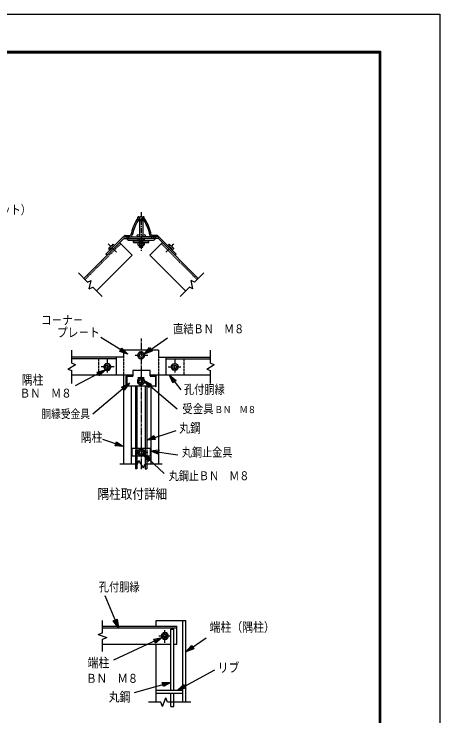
# Model space of a CAD drawing. Units: millimetres, scale not verified. Extents: x -4455 to 4455, y -3150 to 3150.
# Drawn here: x 2304 to 4455, y -391 to 3150 of the extents above; entities that cross this region are included whole.
import ezdxf
from ezdxf.enums import TextEntityAlignment as Align

# ---------------------------------------------------------------- set-up
doc = ezdxf.new("R2010")
doc.units = ezdxf.units.MM
doc.header["$LTSCALE"] = 20
for name, pattern in [('DASHED', [7.5, 6, -1.5]), ('USER1', [1.125, 0.75, -0.125, 0.125, -0.125]), ('USER2', [2, 1.25, -0.25, 0.25, -0.25]), ('USER3', [0.375, 0.25, -0.125])]:
    doc.linetypes.add(name, pattern=pattern)
for name, color, linetype, lineweight in [('0-0_1', 7, 'Continuous', 25), ('0-1_2', 7, 'Continuous', 25), ('0-2_0', 4, 'Continuous', 25), ('0-7_WAKU', 7, 'Continuous', 25)]:
    doc.layers.add(name, color=color, linetype=linetype, lineweight=lineweight)
doc.styles.add('ＭＳ ゴシック', font='')
doc.styles.get('ＭＳ ゴシック').set_extended_font_data('MS Gothic')

# ---------------------------------------------------------------- blocks, each defined once
blk = doc.blocks.new('C1')
at = {"layer": '0-0_1', "color": 4}
blk.add_line((149239.8, 63312.4), (147893.2, 66544.7), dxfattribs=at)
blk.add_lwpolyline([(149110.6, 64168.6), (149239.8, 63312.4), (148722.9, 64007.1)], close=True, dxfattribs=at)
blk.add_lwpolyline([(149013.7, 64128.2), (149078.3, 63700.1), (148819.8, 64047.5)], dxfattribs=at)
blk = doc.blocks.new('C2')
at = {"layer": '0-0_1', "color": 4}
blk.add_line((155209.2, 57012.4), (158967.7, 59078.5), dxfattribs=at)
blk.add_lwpolyline([(156046.5, 57233.1), (155209.2, 57012.4), (155844.1, 57601.1)], close=True, dxfattribs=at)
blk.add_lwpolyline([(155995.9, 57325.1), (155577.3, 57214.8), (155894.7, 57509.1)], dxfattribs=at)
blk = doc.blocks.new('C3')
at = {"layer": '0-0_1', "color": 4}
blk.add_line((154537.7, 57803.2), (150827.6, 56757.6), dxfattribs=at)
blk.add_lwpolyline([(153672.3, 57777.5), (154537.7, 57803.2), (153786.2, 57373.2)], close=True, dxfattribs=at)
blk.add_lwpolyline([(153700.8, 57676.4), (154133.5, 57689.3), (153757.7, 57474.3)], dxfattribs=at)
blk = doc.blocks.new('C4')
at = {"layer": '0-0_1', "color": 4}
blk.add_line((153663.4, 62317.5), (148739.3, 60062.2), dxfattribs=at)
blk.add_lwpolyline([(152812.2, 62158.7), (153663.4, 62317.5), (152987.1, 61776.8)], close=True, dxfattribs=at)
blk.add_lwpolyline([(152855.9, 62063.2), (153281.5, 62142.6), (152943.4, 61872.3)], dxfattribs=at)
blk = doc.blocks.new('C11')
at = {"layer": '0-0_1', "color": 4}
blk.add_line((156037.7, 60874.7), (158113.3, 62287.1), dxfattribs=at)
blk.add_lwpolyline([(156850.4, 61173.6), (156037.7, 60874.7), (156614.1, 61520.9)], close=True, dxfattribs=at)
blk.add_lwpolyline([(156791.3, 61260.4), (156385, 61111), (156673.1, 61434.1)], dxfattribs=at)
blk = doc.blocks.new('C60')
at = {"layer": '0-0_1', "color": 4}
blk.add_line((147929, 89326), (145433.4, 86952.5), dxfattribs=at)
blk.add_lwpolyline([(147175.6, 88899.2), (147929, 89326), (147465.1, 88594.9)], close=True, dxfattribs=at)
blk.add_lwpolyline([(147248, 88823.2), (147624.7, 89036.5), (147392.7, 88671)], dxfattribs=at)
blk = doc.blocks.new('C59')
at = {"layer": '0-0_1', "color": 4}
blk.add_line((149771.7, 81596.7), (147678.7, 82303.1), dxfattribs=at)
blk.add_lwpolyline([(149042.9, 82064.3), (149771.7, 81596.7), (148908.6, 81666.3)], close=True, dxfattribs=at)
blk.add_lwpolyline([(149009.3, 81964.8), (149373.7, 81731), (148942.2, 81765.8)], dxfattribs=at)
blk = doc.blocks.new('C58')
at = {"layer": '0-0_1', "color": 4}
blk.add_line((151790.7, 80814.7), (154604.2, 80500.2), dxfattribs=at)
blk.add_lwpolyline([(152602.2, 80512.7), (151790.7, 80814.7), (152648.9, 80930.1)], close=True, dxfattribs=at)
blk.add_lwpolyline([(152613.9, 80617), (152208.1, 80768.1), (152637.2, 80825.7)], dxfattribs=at)
blk = doc.blocks.new('C57')
at = {"layer": '0-0_1', "color": 4}
blk.add_line((152432.7, 81393.2), (154867.7, 82777.5), dxfattribs=at)
blk.add_lwpolyline([(153266.7, 81625.8), (152432.7, 81393.2), (153059.1, 81990.9)], close=True, dxfattribs=at)
blk.add_lwpolyline([(153214.8, 81717), (152797.8, 81600.8), (153111, 81899.6)], dxfattribs=at)
blk = doc.blocks.new('C61')
at = {"layer": '0-0_1', "color": 4}
blk.add_line((150198, 90916.6), (147478.4, 92614), dxfattribs=at)
blk.add_lwpolyline([(149596.6, 91539.5), (150198, 90916.6), (149374.2, 91183.2)], close=True, dxfattribs=at)
blk.add_lwpolyline([(149541, 91450.4), (149841.7, 91138.9), (149429.8, 91272.2)], dxfattribs=at)
blk = doc.blocks.new('C54')
at = {"layer": '0-0_1', "color": 4}
blk.add_line((151826.1, 90932.7), (154214.1, 92582.3), dxfattribs=at)
blk.add_lwpolyline([(152636.6, 91237.4), (151826.1, 90932.7), (152397.9, 91582.9)], close=True, dxfattribs=at)
blk.add_lwpolyline([(152576.9, 91323.8), (152171.7, 91171.4), (152457.6, 91496.6)], dxfattribs=at)
blk = doc.blocks.new('C56')
at = {"layer": '0-0_1', "color": 4}
blk.add_line((152102.2, 84612), (155089.1, 85592.4), dxfattribs=at)
blk.add_lwpolyline([(152965.8, 84674.4), (152102.2, 84612), (152834.8, 85073.5)], close=True, dxfattribs=at)
blk.add_lwpolyline([(152933, 84774.2), (152501.2, 84742.9), (152867.5, 84973.7)], dxfattribs=at)
blk = doc.blocks.new('C55')
at = {"layer": '0-0_1', "color": 4}
blk.add_line((154403.9, 88812.4), (155542.3, 87321.5), dxfattribs=at)
blk.add_lwpolyline([(154746.8, 88017.4), (154403.9, 88812.4), (155080.6, 88272.3)], close=True, dxfattribs=at)
blk.add_lwpolyline([(154830.2, 88081.1), (154658.8, 88478.6), (154997.1, 88208.5)], dxfattribs=at)

msp = doc.modelspace()

# ---------------------------------------------------------------- linework, layer by layer
at = {"layer": '0-0_1', "color": 4, "linetype": 'USER2'}
for p, q in [((2945.61, 2150.37), (2945.61, 1954.11)), ((2820.92, 1949.61), (2780.05, 1990.47)), ((3070.3, 1949.61), (3111.17, 1990.47)), ((2979.85, 1428), (2911.9, 1428)), ((2775.07, 1407.32), (2775.07, 1336.99)), ((3116.15, 1407.32), (3116.15, 1336.99)), ((2809.31, 1370.06), (2741.36, 1370.06)), ((3081.91, 1370.06), (3149.87, 1370.06)), ((2979.85, 938.8), (2911.9, 938.8)), ((3065.88, -21.53), (3065.88, 42.55)), ((3035.88, 12.55), (3095.88, 12.55))]:
    msp.add_line(p, q, dxfattribs=at)
at = {"layer": '0-0_1'}
for p, q in [((2931.75, 2108.1), (2959.47, 2108.1)), ((2937.55, 2108.1), (2937.55, 2025.6)), ((2953.67, 2108.1), (2953.67, 2025.6)), ((2768.34, 1938.55), (2855.39, 2025.6)), ((2855.39, 2025.6), (2945.61, 2025.6)), ((2857.95, 2028.16), (2860.69, 2030.9)), ((2866, 2033.1), (2890.32, 2033.1)), ((3035.83, 2025.6), (2945.61, 2025.6)), ((3025.22, 2033.1), (3000.9, 2033.1)), ((3033.27, 2028.16), (3030.53, 2030.9)), ((3122.88, 1938.55), (3035.83, 2025.6)), ((2656.97, 1816.57), (2858.5, 2018.1)), ((2900.92, 1933.24), (2837.28, 1996.88)), ((2858.5, 2018.1), (2945.61, 2018.1)), ((3032.73, 2018.1), (2945.61, 2018.1)), ((2990.3, 1933.24), (3053.94, 1996.88)), ((3234.25, 1816.57), (3032.72, 2018.1)), ((2720.61, 1752.93), (2900.92, 1933.24)), ((2773.64, 1933.24), (2768.34, 1938.55)), ((3170.61, 1752.93), (2990.3, 1933.24)), ((3117.58, 1933.24), (3122.88, 1938.55)), ((3033.65, 1454.18), (2857.57, 1454.18)), ((2857.57, 1454.18), (2857.57, 1418.8)), ((3033.65, 1454.18), (3033.65, 1418.8)), ((3033.65, 1454.18), (3033.65, 1418.8)), ((2857.57, 1418.8), (2595.07, 1418.8)), ((2820.07, 1418.8), (2820.07, 1328.8)), ((2936.3, 1444.12), (2926.99, 1428)), ((2926.99, 1428), (2936.3, 1411.87)), ((2954.92, 1444.12), (2936.3, 1444.12)), ((3033.65, 1418.8), (3296.15, 1418.8)), ((3071.15, 1418.8), (3071.15, 1328.8)), ((2820.07, 1411.3), (2595.07, 1411.3)), ((2793.69, 1370.06), (2784.38, 1386.18)), ((2936.3, 1411.87), (2954.92, 1411.87)), ((3071.15, 1411.3), (3296.15, 1411.3)), ((3097.53, 1370.06), (3106.84, 1386.18)), ((3106.84, 1386.18), (3125.46, 1386.18)), ((3125.46, 1386.18), (3134.77, 1370.06)), ((2756.45, 1370.06), (2765.76, 1353.93)), ((2765.76, 1353.93), (2784.38, 1353.93)), ((2784.38, 1353.93), (2793.69, 1370.06)), ((3106.84, 1353.93), (3097.53, 1370.06)), ((3125.46, 1353.93), (3106.84, 1353.93)), ((3134.77, 1370.06), (3125.46, 1353.93)), ((2904.71, 1328.8), (2595.07, 1328.8)), ((2857.57, 1328.8), (2857.57, 878.8)), ((2944.66, 1315.82), (2928.53, 1306.51)), ((2960.79, 1306.51), (2944.66, 1315.82)), ((3296.15, 1328.8), (2991.13, 1328.8)), ((3033.65, 1328.8), (3033.65, 878.8)), ((2928.53, 1287.89), (2944.66, 1278.57)), ((2944.66, 1278.57), (2960.79, 1287.89)), ((2896.14, 1274.07), (2896.14, 878.8)), ((2917.12, 1274.07), (2917.12, 957.84)), ((2924.62, 1274.07), (2924.62, 856.3)), ((2966.6, 1274.07), (2966.6, 856.3)), ((2974.1, 1274.07), (2974.1, 957.84)), ((2995.09, 1274.07), (2995.09, 878.8)), ((2991.99, 957.84), (2899.24, 957.84)), ((2899.24, 957.84), (2899.24, 919.77)), ((2991.99, 957.84), (2991.99, 919.77)), ((2936.3, 954.93), (2926.99, 938.8)), ((2926.99, 938.8), (2936.3, 922.67)), ((2954.92, 954.93), (2936.3, 954.93)), ((2936.3, 922.67), (2954.92, 922.67)), ((2991.98, 919.77), (2899.23, 919.77)), ((2917.12, 919.77), (2917.12, 856.3)), ((2974.1, 919.77), (2974.1, 856.3)), ((2924.62, 856.3), (2917.12, 856.3)), ((2966.6, 856.3), (2974.1, 856.3)), ((3020.88, 61.3), (3020.88, 91.3)), ((3020.88, 91.3), (3170.88, 91.3)), ((3155.88, -321.2), (3155.88, 91.3)), ((3170.88, -321.2), (3170.88, 91.3)), ((2750.88, 61.3), (3125.88, 61.3)), ((2750.88, 53.8), (3125.88, 53.8)), ((3110.88, -261.2), (3110.88, 46.3)), ((3125.88, -28.7), (3125.88, 61.3)), ((2750.88, -28.7), (3095.88, -28.7)), ((3020.88, -321.2), (3020.88, -28.7)), ((3110.88, -28.7), (3125.88, -28.7)), ((3020.88, -261.2), (3155.88, -261.2)), ((3020.88, -276.2), (3155.88, -276.2)), ((3095.88, -343.7), (3095.88, -276.2)), ((3110.88, -343.7), (3110.88, -276.2)), ((3095.88, -343.7), (3110.88, -343.7))]:
    msp.add_line(p, q, dxfattribs=at)
at = {"layer": '0-0_1', "linetype": 'USER3'}
for p, q in [((2662.63, 1810.91), (2842.94, 1991.23)), ((3228.59, 1810.91), (3048.28, 1991.23)), ((2857.57, 1418.8), (2857.57, 1328.8)), ((3033.65, 1418.8), (3033.65, 1328.8)), ((2730.07, 1411.3), (2730.07, 1328.81)), ((3161.15, 1411.3), (3161.15, 1328.81)), ((2917.12, 957.84), (2917.12, 919.77)), ((2974.1, 957.84), (2974.1, 919.77))]:
    msp.add_line(p, q, dxfattribs=at)
at = {"layer": '0-0_1', "color": 4}
for p, q in [((2939.13, 2005.2), (2939.13, 1994.98)), ((2939.13, 1996.85), (2939.13, 1994.97)), ((2939.13, 1983.95), (2939.13, 1973.72)), ((2952.09, 2005.2), (2952.09, 1994.98)), ((2952.09, 1996.85), (2952.09, 1994.97)), ((2952.09, 1983.95), (2952.09, 1973.72)), ((2675.62, 1797.92), (2629.31, 1844.24)), ((3215.6, 1797.92), (3261.92, 1844.24)), ((2675.62, 1797.92), (2693.58, 1806.3)), ((2684, 1763.21), (2693.58, 1806.3)), ((3207.22, 1763.21), (3197.64, 1806.3)), ((3215.6, 1797.92), (3197.64, 1806.3)), ((2684, 1763.21), (2701.96, 1771.58)), ((2748.28, 1725.27), (2701.96, 1771.58)), ((3142.94, 1725.27), (3189.26, 1771.58)), ((3207.22, 1763.21), (3189.26, 1771.58)), ((2595.07, 1388.68), (2595.07, 1454.18)), ((3296.15, 1388.68), (3296.15, 1454.18)), ((2576.45, 1358.21), (2613.69, 1381.9)), ((2595.07, 1388.68), (2613.69, 1381.9)), ((3277.53, 1358.21), (3314.78, 1381.9)), ((3296.15, 1388.68), (3314.78, 1381.9)), ((2576.45, 1358.21), (2595.07, 1351.43)), ((2595.07, 1285.93), (2595.07, 1351.43)), ((3277.53, 1358.21), (3296.15, 1351.43)), ((3296.15, 1285.93), (3296.15, 1351.43)), ((2886.25, 1287.22), (2702.58, 1132.14)), ((2998.12, 1281.54), (2959.25, 1300.61)), ((2959.25, 1300.61), (3128.32, 1157.85)), ((2959.25, 1300.61), (2984.58, 1265.5)), ((2984.58, 1265.5), (2998.12, 1281.54)), ((2850.77, 1264.14), (2870.21, 1273.68)), ((2870.21, 1273.68), (2857.54, 1256.12)), ((2926.99, 878.8), (2933.76, 897.43)), ((2957.46, 860.18), (2933.76, 897.43)), ((2926.99, 878.8), (2838.95, 878.8)), ((2957.46, 860.18), (2964.23, 878.8)), ((3052.27, 878.8), (2964.23, 878.8)), ((2750.88, 28.93), (2750.88, 91.3)), ((2728.38, 20.74), (2750.88, 28.93)), ((2728.38, 20.74), (2773.38, 4.36)), ((2750.88, -3.83), (2773.38, 4.36)), ((2750.88, -66.2), (2750.88, -3.83)), ((3053.94, -343.7), (3070.32, -298.7)), ((3078.51, -321.2), (3070.32, -298.7)), ((3045.75, -321.2), (2983.38, -321.2)), ((3053.94, -343.7), (3045.75, -321.2)), ((3196.96, -321.2), (3078.51, -321.2))]:
    msp.add_line(p, q, dxfattribs=at)
at = {"layer": '0-0_1', "color": 4, "linetype": 'USER1'}
msp.add_line((2945.61, 1512.69), (2945.61, 853.34), dxfattribs=at)
at = {"layer": '0-0_1'}
for points in [[(2954.92, 1411.87), (2964.23, 1428), (2954.92, 1444.12)], [(2784.38, 1386.18), (2765.76, 1386.18), (2756.45, 1370.06)], [(2954.92, 922.67), (2964.23, 938.8), (2954.92, 954.93)], [(3095.88, -261.2), (3095.88, 46.3), (3110.88, 46.3)]]:
    msp.add_lwpolyline(points, dxfattribs=at)
at = {"layer": '0-0_1', "color": 4}
msp.add_lwpolyline([(2847.39, 1268.16), (2886.25, 1287.22), (2860.93, 1252.11)], close=True, dxfattribs=at)
msp.add_lwpolyline([(2994.73, 1277.53), (2975.3, 1287.07), (2987.96, 1269.51)], dxfattribs=at)
at = {"layer": '0-0_1'}
msp.add_lwpolyline([(3084.5, 12.55), (3075.19, 28.68), (3056.56, 28.68), (3047.25, 12.55), (3056.56, -3.57), (3075.19, -3.57)], close=True, dxfattribs=at)
for centre, radius in [((2931.55, 2031.6), 6), ((2959.67, 2031.6), 6), ((2945.61, 1428), 16.13), ((2945.61, 1428), 9.31), ((2775.07, 1370.05), 16.13), ((3116.15, 1370.05), 16.13), ((2775.07, 1370.06), 9.31), ((3116.15, 1370.06), 9.31), ((2944.66, 1297.2), 16.13), ((2944.66, 1297.2), 9.31), ((2945.61, 938.8), 16.13), ((2945.61, 938.8), 9.31), ((3065.88, 12.55), 16.13), ((3065.88, 12.55), 9.31)]:
    msp.add_circle(centre, radius, dxfattribs=at)
for centre, radius, start, end in [((3129.95, 1988.29), 240.55, 148.58104, 168.48707), ((3129.95, 1988.29), 233.55, 149.70091, 168.60635), ((2928.08, 2111.6), 4, 90, 148.58096), ((2931.75, 2104.1), 4, 90, 149.70087), ((2959.47, 2104.1), 4, 30.29913, 90), ((2761.28, 1988.29), 233.55, 11.39365, 30.2991), ((2963.14, 2111.6), 4, 31.41901, 90), ((2761.28, 1988.29), 240.55, 11.5129, 31.41896), ((2859.01, 2027.1), 1.5, 134.99994, 270), ((2866, 2025.6), 7.5, 90, 134.99933), ((2890.22, 2036.6), 11, 270, 348.60635), ((2890.32, 2037.1), 4, 270, 348.48706), ((3001, 2036.6), 11, 191.39365, 270), ((3000.9, 2037.1), 4, 191.51291, 270), ((3025.22, 2025.6), 7.5, 45.0006, 90.00171), ((3032.21, 2027.1), 1.5, 270, 44.99997)]:
    msp.add_arc(centre, radius, start, end, dxfattribs=at)
at = {"layer": '0-1_2'}
for p, q in [((2931.63, 2126.9), (2929.47, 2125.65)), ((2929.47, 2115.6), (2929.47, 2125.65)), ((2931.63, 2126.9), (2959.59, 2126.9)), ((2937.54, 2115.6), (2937.54, 2125.64)), ((2953.68, 2115.6), (2953.68, 2125.65)), ((2959.59, 2126.9), (2961.75, 2125.65)), ((2961.75, 2115.6), (2961.75, 2125.65)), ((2928.08, 2115.6), (2963.14, 2115.6)), ((2782.29, 1968.47), (2802.05, 1988.24)), ((2805.87, 1976.07), (2798.76, 1983.18)), ((2802.05, 1988.24), (2804.47, 1988.89)), ((2811.57, 1981.78), (2804.47, 1988.89)), ((2929.48, 2018.1), (2929.48, 2006.44)), ((2929.48, 2018.1), (2961.73, 2018.1)), ((2931.65, 2005.2), (2929.48, 2006.44)), ((2929.48, 1996.85), (2937.55, 1996.85)), ((2929.48, 1996.85), (2929.48, 1985.19)), ((2931.65, 1983.95), (2929.48, 1985.19)), ((2931.65, 2005.2), (2959.57, 2005.2)), ((2931.65, 1983.95), (2959.57, 1983.95)), ((2937.55, 2018.1), (2937.55, 2006.44)), ((2937.55, 1994.98), (2937.55, 2005.2)), ((2937.55, 1994.97), (2937.55, 1996.85)), ((2937.55, 1996.85), (2937.55, 1985.19)), ((2937.55, 1994.98), (2953.68, 1994.98)), ((2937.55, 1994.97), (2953.67, 1994.97)), ((2937.55, 1973.72), (2937.55, 1983.95)), ((2953.67, 2018.1), (2953.67, 2006.44)), ((2953.67, 1994.97), (2953.67, 1996.85)), ((2953.67, 1996.85), (2953.67, 1985.19)), ((2953.68, 1994.98), (2953.68, 2005.2)), ((2953.68, 1996.85), (2961.73, 1996.85)), ((2959.57, 2005.2), (2961.73, 2006.44)), ((2959.57, 1983.95), (2961.73, 1985.19)), ((2961.73, 2018.1), (2961.73, 2006.44)), ((2961.73, 1996.85), (2961.73, 1985.19)), ((3079.65, 1981.78), (3086.75, 1988.89)), ((3085.36, 1976.07), (3092.46, 1983.18)), ((3089.17, 1988.24), (3086.75, 1988.89)), ((3108.93, 1968.47), (3089.17, 1988.24)), ((2782.29, 1968.47), (2781.64, 1966.06)), ((2788.75, 1958.95), (2781.64, 1966.06)), ((2794.45, 1964.66), (2787.35, 1971.77)), ((2788.75, 1958.95), (2811.57, 1981.78)), ((3102.47, 1958.95), (3079.65, 1981.78)), ((3096.77, 1964.66), (3103.87, 1971.77)), ((3102.47, 1958.95), (3109.58, 1966.06)), ((3108.93, 1968.47), (3109.58, 1966.06))]:
    msp.add_line(p, q, dxfattribs=at)
msp.add_lwpolyline([(2937.55, 1973.72), (2953.67, 1973.72), (2953.67, 1983.95)], dxfattribs=at)
for centre, radius, start, end in [((2931.63, 2112.3), 14.59, 66.11387, 90.00086), ((2945.61, 2100.28), 26.62, 72.35526, 107.65447), ((2959.59, 2112.3), 14.59, 90, 113.88469), ((2810.99, 1959.54), 26.62, 117.35547, 152.65443), ((2812.37, 1977.92), 14.59, 134.99962, 158.88499), ((2931.65, 2019.77), 14.58, 270, 293.8876), ((2931.65, 1998.52), 14.58, 270, 293.8876), ((2945.62, 2031.91), 26.71, 252.41254, 287.55459), ((2945.62, 2010.66), 26.71, 252.41254, 287.55459), ((2959.57, 2019.77), 14.58, 246.12651, 270), ((2959.57, 1998.52), 14.58, 246.12651, 270), ((3078.85, 1977.92), 14.59, 21.11494, 45.0003), ((3080.23, 1959.54), 26.62, 27.34549, 62.64445), ((2792.6, 1958.15), 14.59, 111.114, 135.00058), ((3098.62, 1958.16), 14.59, 44.99934, 68.88593)]:
    msp.add_arc(centre, radius, start, end, dxfattribs=at)
at = {"layer": '0-2_0', "color": 7}
for p, q in [((2874.08, 2031.05), (2882.38, 2031.05)), ((3008.84, 2031.05), (3017.14, 2031.05)), ((2882.38, 2009.8), (2929.48, 2009.8)), ((2906.74, 1996.85), (2906.74, 2009.8)), ((2906.74, 2005.14), (2984.48, 2005.14)), ((2906.74, 1996.85), (2937.55, 1996.85)), ((2953.67, 1996.85), (2984.48, 1996.85)), ((2961.73, 2009.8), (3008.84, 2009.8)), ((2984.48, 1996.85), (2984.48, 2009.8)), ((2991.13, 1352.14), (2904.71, 1352.14)), ((2904.71, 1352.14), (2904.71, 1325.01)), ((2991.13, 1325.01), (2991.13, 1352.14)), ((2869.7, 1272.94), (2869.7, 1323.34)), ((2872.43, 1325.34), (2871.7, 1325.34)), ((2871.7, 1325.34), (2872.43, 1325.34)), ((2872.9, 1320.01), (2872.9, 1276.07)), ((2874.43, 1322.01), (2874.43, 1323.34)), ((2901.71, 1322.01), (2874.9, 1322.01)), ((2929.88, 1316.57), (2961.69, 1316.57)), ((2929.88, 1316.57), (2929.88, 1316.52)), ((2929.88, 1316.52), (2961.69, 1316.52)), ((2961.69, 1316.57), (2961.69, 1316.52)), ((3016.77, 1322.01), (2994.13, 1322.01)), ((3016.77, 1321.96), (3016.77, 1322.01)), ((3016.79, 1322.01), (3016.79, 1323.34)), ((3018.32, 1320.01), (3018.32, 1276.07)), ((3018.79, 1325.34), (3019.52, 1325.34)), ((3019.52, 1325.34), (3018.79, 1325.34)), ((3021.52, 1272.94), (3021.52, 1323.34)), ((2928.53, 1306.51), (2928.53, 1287.89)), ((2960.79, 1306.51), (2960.79, 1287.89)), ((2871.68, 1271.23), (2872.43, 1271.23)), ((2874.43, 1273.23), (2874.43, 1274.07)), ((2874.9, 1274.07), (3016.77, 1274.07)), ((3016.77, 1274.07), (3016.77, 1274.13)), ((3016.79, 1273.23), (3016.79, 1274.07)), ((3019.54, 1271.23), (3018.79, 1271.23))]:
    msp.add_line(p, q, dxfattribs=at)
at = {"layer": '0-2_0', "color": 7, "linetype": 'DASHED'}
for p, q in [((2874.08, 2031.05), (2874.08, 2018.1)), ((2882.38, 2031.05), (2882.38, 2018.1)), ((3008.84, 2031.05), (3008.84, 2018.1)), ((3017.14, 2031.05), (3017.14, 2018.1)), ((2929.48, 2009.8), (2961.73, 2009.8)), ((2937.55, 1996.85), (2953.68, 1996.85))]:
    msp.add_line(p, q, dxfattribs=at)
at = {"layer": '0-2_0', "color": 7}
for centre, radius, start, end in [((2882.38, 2018.1), 8.29, 180, 270), ((3008.84, 2018.1), 8.29, 270, 0), ((2871.7, 1323.34), 2, 90, 180), ((2872.43, 1323.34), 2, 0, 90), ((2874.9, 1320.01), 2, 90, 180), ((2901.71, 1325.01), 3, 270, 0), ((2994.13, 1325.01), 3, 180, 270), ((3016.32, 1320.01), 2, 0, 90), ((3018.79, 1323.34), 2, 90, 180), ((3019.52, 1323.34), 2, 0, 90), ((2874.9, 1276.07), 2, 180, 270), ((3016.32, 1276.07), 2, 270, 0), ((2871.68, 1273.23), 2, 188.18645, 270), ((2872.43, 1273.23), 2, 270, 0), ((3018.79, 1273.23), 2, 180, 270), ((3019.54, 1273.23), 2, 270, 351.81355)]:
    msp.add_arc(centre, radius, start, end, dxfattribs=at)
at = {"layer": '0-7_WAKU', "color": 3}
msp.add_lwpolyline([(-4455.06, 3150.11), (4454.94, 3150.11), (4454.94, -3149.89), (-4455.06, -3149.89)], close=True, dxfattribs=at)
at = {"layer": '0-7_WAKU'}
for points in [[(-4155.06, 2962.61), (4154.94, 2962.61), (4154.94, -2962.39), (-4155.06, -2962.39)], [(-4153.18, 2960.74), (4153.07, 2960.74), (4153.07, -2960.51), (-4153.18, -2960.51)], [(-4151.31, 2958.86), (4151.19, 2958.86), (4151.19, -2958.64), (-4151.31, -2958.64)], [(-4149.43, 2956.99), (4149.32, 2956.99), (4149.32, -2956.76), (-4149.43, -2956.76)], [(-4147.56, 2955.11), (4147.44, 2955.11), (4147.44, -2954.89), (-4147.56, -2954.89)]]:
    msp.add_lwpolyline(points, close=True, dxfattribs=at)

# ---------------------------------------------------------------- block references
at = {"layer": '0-2_0', "xscale": 0.05, "yscale": 0.05}
for name, p in [('C61', (-4631.01, -3111.82)), ('C54', (-4631.01, -3111.82)), ('C55', (-4631.01, -3111.82)), ('C56', (-4631.01, -3229.73)), ('C59', (-4631.01, -3111.82)), ('C1', (-4631.01, -3111.82)), ('C4', (-4631.01, -3111.82)), ('C11', (-4631.01, -3111.82)), ('C2', (-4631.01, -3111.82)), ('C3', (-4631.01, -3111.82))]:
    msp.add_blockref(name, p, dxfattribs=at)
for name, p, rotation in [('C60', (-5558.23, -963.25), 344.43451), ('C57', (-5522.66, 2414.87), 322.11462), ('C58', (-5534.53, 2269.27), 323.00048)]:
    msp.add_blockref(name, p, dxfattribs=dict(at, rotation=rotation))

# ---------------------------------------------------------------- texts
at = {"layer": '0-0_1', "color": 4, "style": 'ＭＳ ゴシック', "width": 0.85}
for s, height, p in [('胴縁ＢＮ\u3000Ｍ８（袋ナット）', 44.37, (1720.59, 2126.8)), ('コ－ナ－', 45.89, (2440.72, 1569.74)), ('プレ－ト', 46.63, (2520.83, 1506.87)), ('直結ＢＮ\u3000Ｍ８', 44.2, (3107.75, 1526.31)), ('隅柱', 47.36, (2342.68, 1266.56)), ('孔付胴縁', 44.57, (3161.6, 1220.49)), ('ＢＮ\u3000Ｍ８', 45.16, (2333.2, 1201.63)), ('受金具', 45.45, (3154.03, 1122.19)), ('ＢＮ\u3000Ｍ８', 35.18, (3317.07, 1126.42)), ('胴縁受金具', 42.29, (2442.37, 1098.54)), ('丸鋼', 47.36, (3137.79, 1024.03)), ('隅柱', 47.36, (2640.63, 977.48)), ('丸鋼止金具', 44.05, (3151.39, 903.71)), ('丸鋼止ＢＮ\u3000Ｍ８', 43.92, (3085.12, 785.13)), ('隅柱取付詳細', 50.44, (2725.73, 689.1)), ('孔付胴縁', 44.57, (2731.78, 223.97)), ('端柱（隅柱）', 47.36, (3291.37, 19.36)), ('端柱', 47.36, (2675.13, -160.39)), ('リブ', 47.36, (3332.38, -184.74)), ('ＢＮ\u3000Ｍ８', 45.16, (2668.87, -237.24)), ('丸鋼', 47.36, (2782.16, -332.54))]:
    msp.add_text(s, height=height, dxfattribs=at).set_placement(p, align=Align.BOTTOM_LEFT)

doc.saveas('drawing.dxf')
